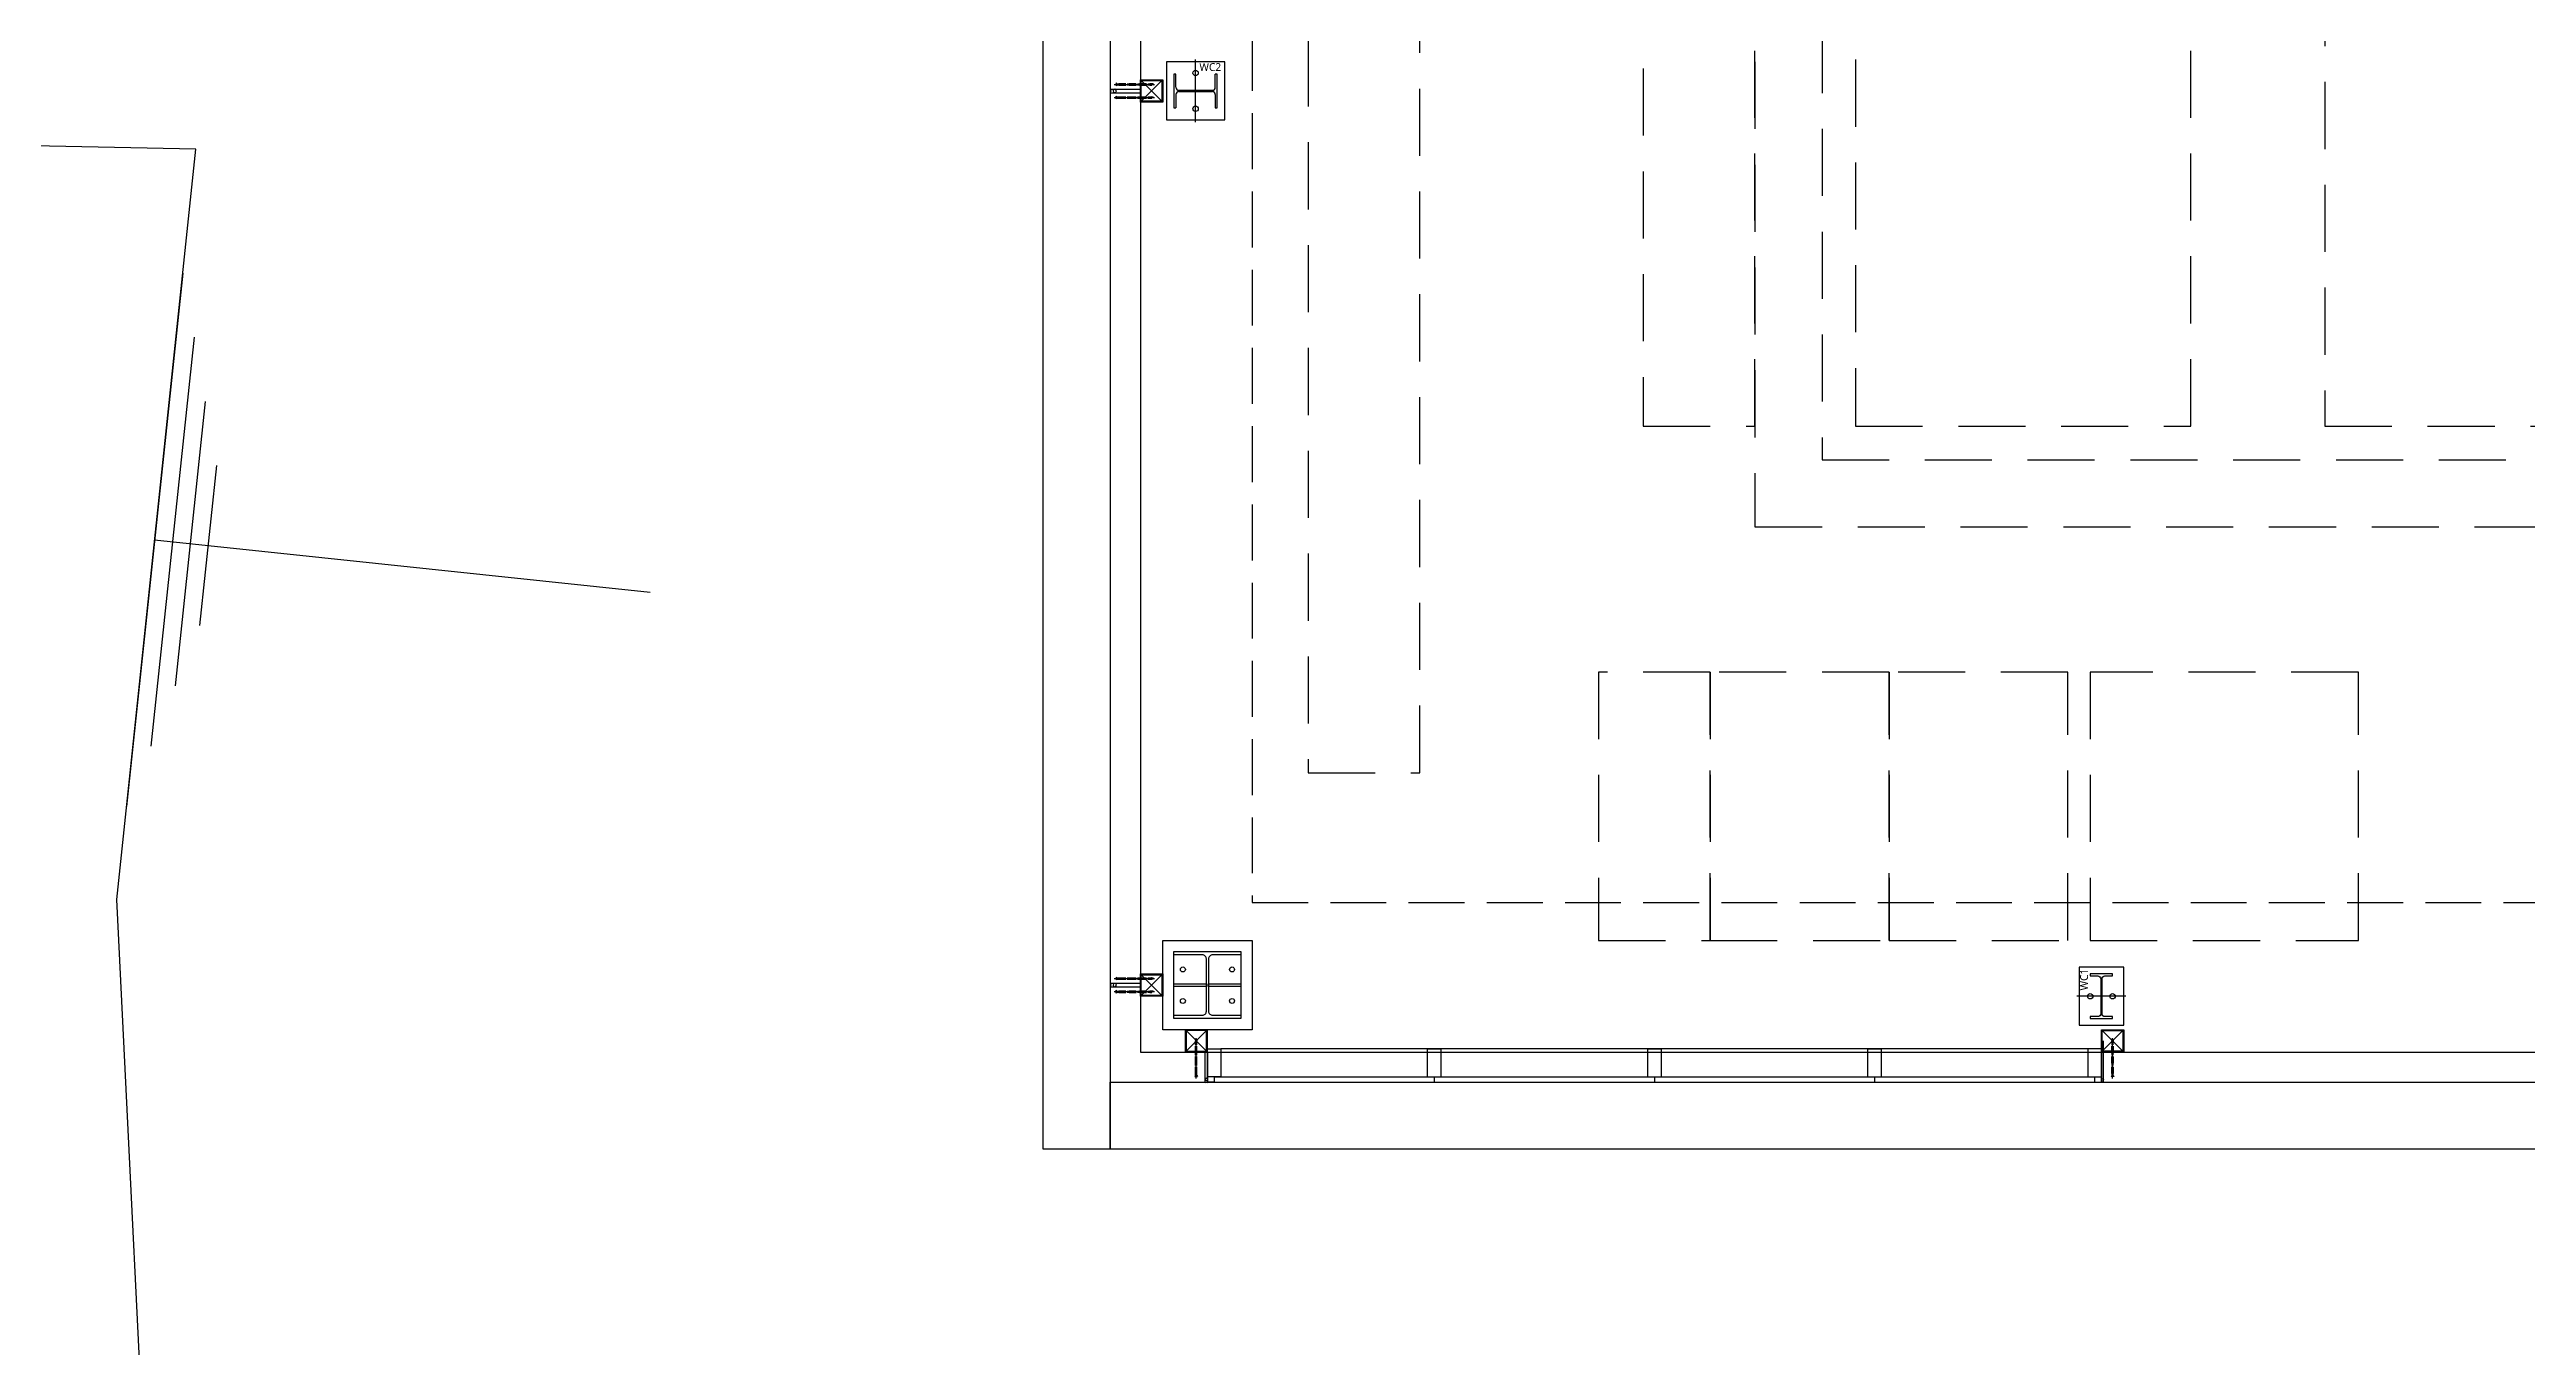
# Model space of a CAD drawing. Header units: millimetres. Extents: x 0 to 168200, y 0 to 118800.
# Drawn here: x 36319 to 47402, y 41283 to 47085 of the extents above; entities that cross this region are included whole.
import ezdxf

# ---------------------------------------------------------------- set-up
doc = ezdxf.new("R2010")
doc.units = ezdxf.units.MM
doc.header["$LTSCALE"] = 200
for name, pattern in [('CEN-GAUN', [32.2, 30, -1, 0.2, -1]), ('DASH', [0.35, 0.25, -0.1]), ('HID', [2.3, 1.5, -0.8]), ('HIDDEN', [0.375, 0.25, -0.125])]:
    doc.linetypes.add(name, pattern=pattern)
for name, color, linetype in [('AA-WAXM-FRAM', 7, 'Continuous'), ('BACK', 8, 'Continuous'), ('CEN', 1, 'CEN-GAUN')]:
    doc.layers.add(name, color=color, linetype=linetype)
doc.styles.add('스타일1', font='')
doc.styles.get('스타일1').set_extended_font_data('Malgun Gothic')

# ---------------------------------------------------------------- blocks, each defined once
blk = doc.blocks.new('BOLT1')
at = {"layer": 'BACK', "linetype": 'HIDDEN'}
for p, q in [((10, 209), (5, 209)), ((5, -31), (5, 209)), ((7, 219), (6, 209)), ((6, -46), (6, 209)), ((10, 222), (7, 219)), ((9, 210), (7, 219)), ((10, 219), (8, 220)), ((10, 219), (9, 210)), ((10, 222), (10, 209)), ((10, 222), (13, 219)), ((10, 209), (15, 203)), ((13, 219), (15, 209)), ((16, 209), (15, 209)), ((15, -46), (15, 209)), ((16, -31), (16, 209)), ((6, -46), (0, -52)), ((21, -52), (0, -52)), ((16, -31), (5, -31)), ((15, -46), (6, -46)), ((15, -46), (21, -52))]:
    blk.add_line(p, q, dxfattribs=at)
at = {"layer": 'BACK'}
blk.add_line((10, -67), (10, 228), dxfattribs=at)
blk = doc.blocks.new('SQ-PIPE-100X100X4.5T')
at = {"layer": 'BACK'}
for p, q in [((-89, 8), (46, 8)), ((50, 46), (142, -46)), ((50, -46), (142, 46)), ((-89, -8), (46, -8))]:
    blk.add_line(p, q, dxfattribs=at)
for points in [[(46, -50), (146, -50), (146, 50), (46, 50)], [(50, -46), (142, -46), (142, 46), (50, 46)]]:
    blk.add_lwpolyline(points, close=True, dxfattribs=at)
blk.add_circle((-69, 0), 7.5, dxfattribs=at)
blk.add_arc((-102, 0), 15.1, 330.1372, 29.8628, dxfattribs=at)
at = {"layer": 'BACK', "extrusion": (0, 0, -1), "yscale": 0.6121869552298449, "zscale": -0.6121869552298449, "rotation": 90}
for p, xscale in [((31, 23), 0.6121869552298449), ((31, -23), -0.6121869552298449)]:
    blk.add_blockref('BOLT1', p, dxfattribs=dict(at, xscale=xscale))
blk = doc.blocks.new('SQ-PIPE-100X100X4.5TD')
at = {"layer": 'BACK'}
for p, q in [((-10, 135), (-10, 0)), ((0, 135), (0, 0)), ((-96, -4), (-4, -96)), ((-4, -4), (-96, -96))]:
    blk.add_line(p, q, dxfattribs=at)
for points in [[(0, 0), (0, -100), (-100, -100), (-100, 0)], [(-4, -4), (-4, -96), (-96, -96), (-96, -4)]]:
    blk.add_lwpolyline(points, close=True, dxfattribs=at)
blk.add_circle((-5, 122), 5, dxfattribs=at)
blk.add_arc((-5, 144), 10, 240.1368, 299.8632, dxfattribs=at)
at = {"layer": 'BACK', "xscale": 0.6121869552298449, "yscale": 0.6121869552298449, "zscale": 0.6121869552298449, "rotation": 180}
blk.add_blockref('BOLT1', (-44, 77), dxfattribs=at)
blk = doc.blocks.new('X-PIPE-1PL')
at = {"xscale": -1, "rotation": 180}
blk.add_blockref('SQ-PIPE-100X100X4.5TD', (0, -43300), dxfattribs=at)
at = {"rotation": 180}
blk.add_blockref('SQ-PIPE-100X100X4.5TD', (4000, -43300), dxfattribs=at)
at = {"layer": 'AA-WAXM-FRAM', "xscale": -1, "rotation": 180}
for p in [(-346, -39000), (-346, -43000)]:
    blk.add_blockref('SQ-PIPE-100X100X4.5T', p, dxfattribs=at)
blk = doc.blocks.new('1층 창문-1')
at = {"layer": 'BACK'}
for p, q in [((41500, 42615), (41560, 42615)), ((41500, 42465), (41500, 42615)), ((41560, 42615), (41560, 42489)), ((45440, 42615), (45440, 42489)), ((45500, 42615), (45440, 42615)), ((45500, 42465), (45500, 42615)), ((41560, 42489), (41500, 42489)), ((41530, 42465), (41500, 42465)), ((41530, 42489), (41530, 42465)), ((42515, 42488), (42515, 42464)), ((43500, 42488), (43500, 42464)), ((44485, 42488), (44485, 42464)), ((45440, 42489), (45500, 42489)), ((45470, 42489), (45470, 42465)), ((45470, 42465), (45500, 42465))]:
    blk.add_line(p, q, dxfattribs=at)
at = {"layer": 'BACK', "linetype": 'Continuous'}
blk.add_line((45500, 42615), (41560, 42615), dxfattribs=at)
at = {"layer": 'BACK', "linetype": 'Continuous', "ltscale": 2}
for p, q in [((41530, 42489), (45500, 42489)), ((41530, 42465), (45470, 42465))]:
    blk.add_line(p, q, dxfattribs=at)
at = {"layer": 'BACK'}
for points in [[(42485, 42614), (42545, 42614), (42545, 42488), (42485, 42488)], [(43470, 42614), (43530, 42614), (43530, 42488), (43470, 42488)], [(44455, 42614), (44515, 42614), (44515, 42488), (44455, 42488)]]:
    blk.add_lwpolyline(points, close=True, dxfattribs=at)
blk = doc.blocks.new('*U262')
for p, q in [((59, 185), (0, 185)), ((72, 172), (72, 22)), ((78, 172), (78, 22)), ((91, 185), (150, 185)), ((59, 9), (0, 9)), ((91, 9), (150, 9))]:
    blk.add_line(p, q)
for points in [[(150, 185), (150, 194), (0, 194), (0, 185)], [(0, 9), (0, 0), (150, 0), (150, 9)]]:
    blk.add_lwpolyline(points)
for centre, start, end in [((59, 172), 0, 90), ((91, 172), 90, 180), ((59, 22), 270, 0), ((91, 22), 180, 270)]:
    blk.add_arc(centre, 13, start, end)
blk = doc.blocks.new('x-stu-1Fcol')
at = {"layer": 'BACK'}
for p, q in [((-53, -39140), (-53, -38860)), ((4110, -43050), (3890, -43050))]:
    blk.add_line(p, q, dxfattribs=at)
for points in [[(77, -39130), (77, -38870), (-183, -38870), (-183, -39130)], [(-200, -42800), (200, -42800), (200, -43200), (-200, -43200)], [(-150, -42850), (150, -42850), (150, -43150), (-150, -43150)], [(-150, -42994), (-5, -42994), (-5, -43006), (-150, -43006)], [(5, -42994), (150, -42994), (150, -43006), (5, -43006)], [(4100, -42920), (3900, -42920), (3900, -43180), (4100, -43180)]]:
    blk.add_lwpolyline(points, close=True, dxfattribs=at)
for points in [[(-150, -43150), (-150, -43135), (-23, -43135, 0.414214), (-5, -43117), (-5, -42883, 0.414214), (-23, -42865), (-150, -42865), (-150, -42850), (150, -42850), (150, -42865), (23, -42865, 0.414214), (5, -42883), (5, -43117, 0.414214), (23, -43135), (150, -43135), (150, -43150)], [(4050, -43150), (4050, -43141), (4016, -43141, -0.414214), (4003, -43128), (4003, -42972, -0.414214), (4016, -42959), (4050, -42959), (4050, -42950), (3950, -42950), (3950, -42959), (3984, -42959, -0.414214), (3997, -42972), (3997, -43128, -0.414214), (3984, -43141), (3950, -43141), (3950, -43150)]]:
    blk.add_lwpolyline(points, format="xyb", close=True, dxfattribs=at)
for centre, radius in [((-53, -38920), 12), ((-53, -39080), 12), ((-110, -42930), 11), ((110, -42930), 11), ((-110, -43071), 11), ((110, -43071), 11), ((3950, -43050), 12), ((4050, -43050), 12)]:
    blk.add_circle(centre, radius, dxfattribs=at)
at = {"layer": 'BACK', "rotation": 89.99999999999997}
blk.add_blockref('*U262', (44, -39075), dxfattribs=at)
at = {"layer": 'BACK', "style": '스타일1'}
blk.add_text('WC2', height=35, dxfattribs=at).set_placement((-36, -38911))
blk.add_text('WC1', height=35, rotation=90, dxfattribs=at).set_placement((3940, -43024))
blk = doc.blocks.new('지상1층 장비')
at = {"layer": 'BACK', "linetype": 'HID'}
for points in [[(43950, 44950), (53950, 44950), (53950, 54850), (43950, 54850)], [(44250, 45250), (53650, 45250), (53650, 54550), (44250, 54550)], [(44400, 45400), (45900, 45400), (45900, 54400), (44400, 54400)], [(43450, 51600), (43450, 45400), (43950, 45400), (43950, 51600)], [(41950, 48050), (41950, 43850), (42450, 43850), (42450, 48050)], [(46500, 45400), (53500, 45400), (53500, 47400), (46500, 47400)], [(43250, 44300), (43250, 43100), (43750, 43100), (43750, 44300)], [(43750, 44300), (43750, 43100), (44550, 43100), (44550, 44300)], [(44550, 44300), (44550, 43100), (45350, 43100), (45350, 44300)], [(45450, 44300), (45450, 43100), (46650, 43100), (46650, 44300)]]:
    blk.add_lwpolyline(points, close=True, dxfattribs=at)

msp = doc.modelspace()

# ---------------------------------------------------------------- linework, layer by layer
at = {"layer": 'BACK'}
for p, q in [((41065, 60150), (41065, 42465)), ((41200, 60150), (41200, 42600)), ((36915, 46084.9), (36663, 43698.2)), ((36965.2, 45798.1), (36772, 43968.2)), ((37015.3, 45511.2), (36881, 44238.3)), ((37015.3, 45511.2), (36881, 44238.3)), ((37065.5, 45224.4), (36989.9, 44508.3)), ((36789, 44891.6), (39006.5, 44657.4)), ((41200, 42600), (41500, 42600)), ((41500, 42600), (41500, 42465)), ((45500, 42600), (48900, 42600)), ((45500, 42600), (45500, 42465)), ((45510, 42600), (45510, 42650)), ((41065, 42465), (41500, 42465)), ((45500, 42465), (48900, 42465))]:
    msp.add_line(p, q, dxfattribs=at)
for points in [[(57800, 86200), (41200, 86200), (41200, 42600), (48610, 42600)], [(36776.9, 40100.4), (36619.2, 43282.8), (36973.6, 46639.5), (29985.1, 46782.5), (22902.8, 46945.8), (13853, 47343.5), (11592.7, 48136), (11608.4, 49660.6)]]:
    msp.add_lwpolyline(points, dxfattribs=at)
for points in [[(41065, 69400), (41065, 42165.2), (40765, 42165.2), (40765, 69400)], [(41065, 42465.2), (48900, 42465.2), (48900, 42165.2), (41065, 42165.2)]]:
    msp.add_lwpolyline(points, close=True, dxfattribs=at)
at = {"layer": 'BACK', "linetype": 'DASH', "ltscale": 5}
msp.add_lwpolyline([(58193.9, 55900), (41700, 55900), (41700, 43269), (58193.9, 43269)], close=True, dxfattribs=at)
at = {"layer": 'CEN', "linetype": 'HID', "ltscale": 3}
msp.add_circle((53992.6, 56415), 25000, dxfattribs=at)

# ---------------------------------------------------------------- block references
at = {"layer": 'BACK'}
for name, p in [('1층 창문-1', (0, 0)), ('X-PIPE-1PL', (41500, 85900)), ('x-stu-1Fcol', (41500, 85900)), ('지상1층 장비', (0, 0))]:
    msp.add_blockref(name, p, dxfattribs=at)

doc.saveas('drawing.dxf')
